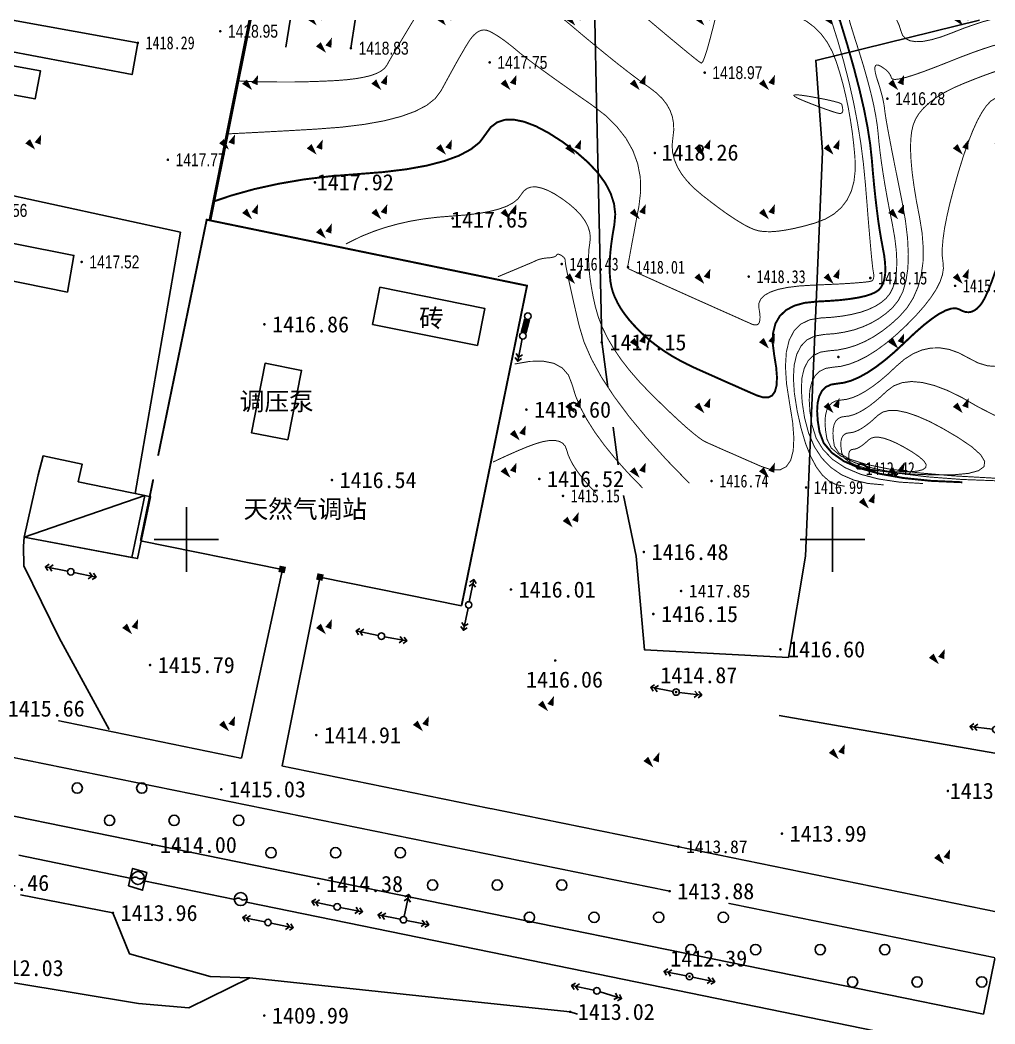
# Model space of a CAD drawing. Header units: inches. Extents: x -2316 to 955, y -265 to 742.
# Drawn here: x 804.5 to 955.4, y 586.7 to 742 of the extents above; entities that cross this region are included whole.
import ezdxf
from ezdxf.enums import TextEntityAlignment as Align
from ezdxf.xclip import XClip

# ---------------------------------------------------------------- set-up
doc = ezdxf.new("R2010")
doc.units = ezdxf.units.IN
doc.header["$LTSCALE"] = 1000
doc.header["$MEASUREMENT"] = 0
doc.header["$XCLIPFRAME"] = 0
doc.layers.add('GCD', color=8, linetype='Continuous')
doc.layers.add('周边地形图', color=8, linetype='Continuous')
doc.styles.add('HZ', font='', dxfattribs={"width": 0.8})
doc.styles.get("Standard").update_dxf_attribs({"font": ''})
doc.styles.add('SZTH', font='', dxfattribs={"width": 0.8, "height": 3})
doc.styles.get('HZ').set_extended_font_data('SimSun')
doc.styles.get('Standard').set_extended_font_data('SimSun')
doc.styles.get('SZTH').set_extended_font_data('FZZhongDengXian-Z07S')

# ---------------------------------------------------------------- blocks, each defined once
blk = doc.blocks.new('GC200')
at = {"linetype": 'Continuous', "const_width": 0.2, "flags": 128}
blk.add_lwpolyline([(-0.1, 0, 1), (0.1, 0, 1)], format="xyb", close=True, dxfattribs=at)
blk = doc.blocks.new('gc170')
at = {"linetype": 'Continuous'}
blk.add_circle((0, 0), 0.5, dxfattribs=at)
blk = doc.blocks.new('gc013a')
at = {"linetype": 'Continuous'}
blk.add_line((0.5, 0), (4, 0), dxfattribs=at)
at = {"linetype": 'Continuous', "flags": 128}
for points in [[(2.88, 0.5), (3.38, 0), (2.88, -0.5)], [(3.5, 0.5), (4, 0), (3.5, -0.5)]]:
    blk.add_lwpolyline(points, dxfattribs=at)
blk = doc.blocks.new('gc090')
for points in [[(1.07, 1.45, 0, 1, 0), (0.52, 0.05, 1, 1, 0)], [(-1.02, 0.41, 1, 0, 0), (0.15, -0.9, 0, 0, 0)]]:
    blk.add_lwpolyline(points, format="xyseb")
blk = doc.blocks.new('gc046')
blk.add_circle((0, 0), 1)
for centre, start, end in [((-0.43, -0.55), 52.0967, 144.3058), ((0.43, 0.55), 232.0967, 324.3058)]:
    blk.add_arc(centre, 0.694, start, end)
blk = doc.blocks.new('GC002')
at = {"const_width": 1}
blk.add_lwpolyline([(-0.5, 0), (0.5, 0)], dxfattribs=at)
blk = doc.blocks.new('gc122')
blk.add_circle((0, 0), 0.8)
blk = doc.blocks.new('xzdxt')
at = {"layer": '周边地形图'}
for p, q in [((461.37, 108.17), (461.14, 108.22)), ((460.39, 103.27), (460.16, 103.31)), ((459.41, 98.36), (459.18, 98.41)), ((458.43, 93.46), (458.2, 93.51)), ((457.46, 88.56), (457.22, 88.6)), ((456.48, 83.65), (456.24, 83.7)), ((451.75, 24.5), (451.75, 34.5)), ((551.75, 24.5), (551.75, 34.5)), ((446.75, 29.5), (456.75, 29.5)), ((546.75, 29.5), (556.75, 29.5))]:
    blk.add_line(p, q, dxfattribs=at)
at = {"layer": '周边地形图', "flags": 128}
for points in [[(455.26, 78.8), (472.64, 165.85), (473.25, 168.86)], [(455.5, 78.75), (472.87, 165.8), (473.5, 168.86)], [(477.74, 168.86), (477.19, 165.87), (467.13, 105.7)], [(477.22, 105.53), (486.62, 168.86)], [(516.98, 53.07), (516.05, 60.12), (515.22, 97.4), (514.44, 133.8)], [(589.84, 133.8), (578.72, 110.92), (549.16, 103.64), (550.24, 89.49)], [(351.75, 114.6), (379.87, 108.55), (380.02, 109.36), (405.06, 103.76), (405.62, 106.67), (420.88, 103.53), (429.16, 102.03), (428.33, 97.69), (405.51, 101.82), (404.15, 94.94), (392.37, 97.7), (391.04, 90.05), (450.84, 77.05), (443.81, 36.6)], [(365.48, 78.2), (365.81, 79.99), (370.56, 79.01), (371.97, 86.62), (416.14, 77.06), (434.35, 73.46), (433.34, 67.78), (374.05, 79.81), (373.48, 76.73), (365.44, 78.2)], [(518.57, 41.08), (517.8, 46.91)], [(439.79, 0.12), (432.05, 14.27), (426.62, 25.43), (426.52, 28.46), (426.66, 29.88), (444.18, 26.56), (446.22, 36.11), (445.3, 36.31)], [(426.66, 29.88), (445.3, 36.31)], [(521.37, 26.93), (519.41, 36.3)], [(444.68, 29.32), (466.58, 24.87)], [(544.97, 11.25), (522.64, 12.43), (521.37, 26.93)], [(460.27, -4.36), (466.62, 24.86)], [(472.43, 23.59), (466.56, -5.52)], [(472.43, 23.69), (494.36, 19.24)], [(575.14, -43.97), (351.75, 1.63)], [(543.49, 2.28), (585.5, -5.09)], [(461.56, -38.33), (452.13, -42.96), (444.34, -42.3), (424.76, -39.06), (421.17, -42.34), (418.22, -46.44), (415.71, -46.26), (411.63, -44.64), (398.29, -43.81), (391.23, -45.64), (389.09, -45.61), (387.12, -43.69), (386.63, -41.62), (390.04, -38.1), (391.73, -34.23), (388.53, -25.53), (384.34, -17.4), (368.31, -14.54)], [(443.26, -22.95), (425.8, -19.36)], [(459.23, -26.22), (445.15, -23.34)], [(498.9, -42.3), (461.56, -38.33), (455.45, -38.14), (442.94, -34.64), (440.38, -28.29), (426.06, -25.51)], [(498.9, -34.37), (461.06, -26.6)], [(672.25, -69.94), (498.9, -34.37)], [(576.93, -35.22), (575.14, -43.97)], [(512.29, -43.98), (511.15, -43.6), (498.9, -42.3)]]:
    blk.add_lwpolyline(points, dxfattribs=at)
at = {"layer": '周边地形图'}
for points, const_width in [([(456.12, 81.86), (458.7, 82.73), (462.28, 83.73), (466.02, 84.55), (469.91, 85.22), (473.96, 85.71), (478.16, 86.04), (482.22, 86.36), (485.83, 86.8), (488.99, 87.37), (491.7, 88.08), (493.97, 88.91), (495.78, 89.88), (497.15, 90.97), (498.06, 92.2), (498.86, 93.31), (499.85, 94.06), (501.04, 94.45), (502.44, 94.48), (504.03, 94.15), (505.83, 93.47), (507.82, 92.42), (510.02, 91.01), (512.15, 89.42), (513.96, 87.83), (515.45, 86.23), (516.61, 84.64), (517.44, 83.04), (517.95, 81.44), (518.14, 79.84), (518, 78.23), (517.73, 76.68), (517.52, 75.22), (517.37, 73.86), (517.29, 72.6), (517.26, 71.44), (517.3, 70.39), (517.39, 69.42), (517.55, 68.56), (517.78, 67.75), (518.1, 66.93), (518.51, 66.1), (518.99, 65.26), (519.57, 64.42), (520.23, 63.56), (520.98, 62.71), (521.81, 61.84), (522.71, 60.99), (523.66, 60.17), (524.68, 59.39), (525.74, 58.64), (526.86, 57.93), (528.04, 57.26), (529.27, 56.62), (530.55, 56.01), (531.85, 55.43), (533.11, 54.87), (534.34, 54.32), (535.55, 53.78), (536.72, 53.27), (537.86, 52.76), (538.97, 52.27), (540.05, 51.8), (541.03, 51.49), (541.82, 51.49), (542.43, 51.79), (542.86, 52.41), (543.1, 53.34), (543.17, 54.57), (543.05, 56.12), (542.75, 57.97), (542.51, 59.86), (542.57, 61.5), (542.93, 62.91), (543.6, 64.07), (544.57, 65), (545.84, 65.68), (547.42, 66.12), (549.29, 66.32), (551.22, 66.42), (552.94, 66.55), (554.46, 66.73), (555.77, 66.94), (556.88, 67.19), (557.78, 67.48), (558.48, 67.81), (558.98, 68.17), (559.33, 68.61), (559.6, 69.15), (559.79, 69.8), (559.91, 70.56), (559.94, 71.43), (559.89, 72.4), (559.76, 73.48), (559.54, 74.66), (559.3, 75.96), (559.06, 77.38), (558.83, 78.92), (558.62, 80.58), (558.41, 82.35), (558.21, 84.25), (558.02, 86.26), (557.84, 88.39), (557.59, 90.71), (557.19, 93.27), (556.64, 96.09), (555.93, 99.16), (555.07, 102.47), (554.06, 106.04), (552.9, 109.86), (551.58, 113.92)], 0.3), ([(458.2, 92.28), (458.69, 92.3), (461.29, 92.43), (464.34, 92.59), (467.85, 92.78), (471.8, 93.01), (475.76, 93.31), (479.27, 93.74), (482.35, 94.29), (484.99, 94.97), (487.19, 95.77), (488.95, 96.69), (490.27, 97.74), (491.15, 98.91), (491.8, 100.1), (492.41, 101.22), (492.99, 102.27), (493.53, 103.25), (494.04, 104.15), (494.52, 104.97), (494.96, 105.73), (495.38, 106.41), (495.77, 107), (496.17, 107.48), (496.58, 107.86), (496.98, 108.13), (497.4, 108.3), (497.81, 108.36), (498.23, 108.31), (498.66, 108.16), (499.1, 107.93), (499.56, 107.66), (500.06, 107.35), (500.57, 107), (501.12, 106.61), (501.69, 106.17), (502.29, 105.7), (502.91, 105.18), (503.65, 104.57), (504.59, 103.84), (505.74, 102.98), (507.09, 101.99), (508.64, 100.87), (510.39, 99.63), (512.35, 98.25), (514.51, 96.75), (516.61, 95.14), (518.36, 93.42), (519.78, 91.61), (520.86, 89.7), (521.6, 87.69), (522.01, 85.58), (522.07, 83.38), (521.8, 81.07), (521.38, 78.87), (521.03, 76.95), (520.72, 75.32), (520.48, 73.99), (520.29, 72.95), (520.15, 72.2), (520.07, 71.75), (520.05, 71.58), (520.06, 71.56), (520.06, 71.54), (520.07, 71.52), (520.08, 71.5), (520.1, 71.48), (520.11, 71.46), (520.13, 71.44), (520.15, 71.42), (520.3, 71.34), (520.73, 71.15), (521.42, 70.83), (522.38, 70.39), (523.61, 69.84), (525.11, 69.16), (526.88, 68.37), (528.91, 67.46), (530.98, 66.53), (532.82, 65.71), (534.45, 64.98), (535.85, 64.36), (537.04, 63.83), (538.01, 63.39), (538.77, 63.06), (539.3, 62.82), (539.69, 62.7), (540.01, 62.7), (540.25, 62.82), (540.43, 63.07), (540.52, 63.44), (540.55, 63.93), (540.5, 64.55), (540.38, 65.29), (540.37, 66.05), (540.66, 66.72), (541.25, 67.3), (542.14, 67.79), (543.32, 68.2), (544.81, 68.51), (546.59, 68.73), (548.66, 68.86), (550.76, 68.95), (552.58, 69.03), (554.14, 69.12), (555.43, 69.21), (556.46, 69.3), (557.22, 69.38), (557.71, 69.47), (557.93, 69.56), (558.01, 69.66), (558.07, 69.79), (558.12, 69.94), (558.14, 70.11), (558.15, 70.31), (558.14, 70.53), (558.11, 70.78), (558.06, 71.05), (557.99, 71.51), (557.9, 72.32), (557.78, 73.48), (557.64, 75), (557.48, 76.86), (557.29, 79.07), (557.09, 81.64), (556.85, 84.56), (556.55, 87.66), (556.15, 90.79), (555.64, 93.93), (555.03, 97.11), (554.31, 100.3), (553.48, 103.52), (552.55, 106.77), (551.52, 110.03)], 0.15), ([(459.83, 100.47), (461.16, 100.39), (462.96, 100.34), (464.74, 100.31), (466.5, 100.3), (468.25, 100.3), (469.98, 100.33), (471.69, 100.38), (473.38, 100.45), (475.06, 100.53), (476.64, 100.66), (478.04, 100.83), (479.27, 101.05), (480.32, 101.31), (481.2, 101.63), (481.9, 102), (482.43, 102.42), (482.78, 102.89), (483.1, 103.47), (483.54, 104.23), (484.1, 105.18), (484.77, 106.31), (485.56, 107.62), (486.46, 109.12), (487.48, 110.79)], 0.15), ([(509.58, 110.49), (511.47, 108.92), (513.35, 107.33), (515.13, 105.86), (516.8, 104.5), (518.36, 103.24), (519.82, 102.1), (521.17, 101.07), (522.42, 100.15), (523.56, 99.34), (524.57, 98.56), (525.42, 97.73), (526.1, 96.85), (526.62, 95.92), (526.97, 94.94), (527.16, 93.91), (527.19, 92.83), (527.06, 91.69), (526.94, 90.54), (527.01, 89.4), (527.29, 88.27), (527.76, 87.15), (528.42, 86.04), (529.29, 84.94), (530.34, 83.86), (531.6, 82.78), (532.91, 81.76), (534.13, 80.84), (535.26, 80.02), (536.31, 79.31), (537.27, 78.7), (538.14, 78.18), (538.93, 77.78), (539.63, 77.47), (540.35, 77.26), (541.2, 77.15), (542.18, 77.13), (543.29, 77.21), (544.54, 77.39), (545.92, 77.66), (547.42, 78.02), (549.06, 78.48), (550.65, 79.09), (552, 79.88), (553.12, 80.86), (554.01, 82.03), (554.67, 83.39), (555.09, 84.94), (555.28, 86.68), (555.24, 88.6), (555.05, 90.6), (554.82, 92.56), (554.53, 94.48), (554.2, 96.35), (553.81, 98.19), (553.38, 99.98), (552.89, 101.73), (552.35, 103.43), (551.72, 105.03), (550.94, 106.46), (550.02, 107.71), (548.95, 108.79), (547.74, 109.7), (546.38, 110.43)], 0.15), ([(521.76, 111.2), (524.2, 109.14), (526.28, 107.39), (528.02, 105.95), (529.4, 104.81), (530.44, 103.97), (531.12, 103.44), (531.46, 103.22), (531.67, 103.41), (531.97, 104.13), (532.37, 105.37), (532.86, 107.14), (533.45, 109.44), (534.14, 112.26)], 0.15), ([(476.43, 75.22), (477.3, 75.67), (478.96, 76.47), (480.71, 77.17), (482.54, 77.79), (484.45, 78.32), (486.44, 78.77), (488.52, 79.12), (490.68, 79.38), (492.93, 79.56), (495.09, 79.73), (497.02, 79.96), (498.71, 80.27), (500.16, 80.65), (501.37, 81.09), (502.34, 81.61), (503.06, 82.19), (503.55, 82.85), (503.98, 83.44), (504.51, 83.84), (505.15, 84.05), (505.89, 84.07), (506.74, 83.89), (507.7, 83.53), (508.77, 82.97), (509.94, 82.21), (511.08, 81.36), (512.05, 80.51), (512.84, 79.66), (513.46, 78.81), (513.9, 77.96), (514.18, 77.1), (514.28, 76.25), (514.2, 75.39), (514.07, 74.49), (514.01, 73.49), (514.02, 72.4), (514.09, 71.21), (514.23, 69.94), (514.44, 68.57), (514.71, 67.1), (515.05, 65.55), (515.51, 63.94), (516.14, 62.31), (516.94, 60.67), (517.91, 59.02), (519.04, 57.35), (520.35, 55.67), (521.82, 53.97), (523.46, 52.25), (525.11, 50.63), (526.6, 49.19), (527.93, 47.95), (529.1, 46.89), (530.11, 46.03), (530.96, 45.35), (531.65, 44.86), (532.18, 44.57), (532.71, 44.33), (533.4, 44.03), (534.24, 43.65), (535.24, 43.21), (536.4, 42.71), (537.71, 42.13), (539.18, 41.49), (540.8, 40.78), (542.36, 40.28), (543.63, 40.27), (544.6, 40.77), (545.29, 41.75), (545.68, 43.23), (545.78, 45.21), (545.59, 47.68), (545.11, 50.64), (544.64, 53.66), (544.48, 56.28), (544.62, 58.51), (545.06, 60.35), (545.82, 61.8), (546.88, 62.85), (548.25, 63.51), (549.92, 63.78), (551.68, 63.89), (553.3, 64.08), (554.77, 64.34), (556.1, 64.67), (557.3, 65.09), (558.35, 65.58), (559.25, 66.14), (560.02, 66.78), (560.65, 67.55), (561.13, 68.52), (561.47, 69.67), (561.67, 71.01), (561.72, 72.54), (561.63, 74.27), (561.4, 76.18), (561.03, 78.28), (560.6, 80.42), (560.22, 82.44), (559.88, 84.36), (559.59, 86.16), (559.34, 87.84), (559.13, 89.42), (558.96, 90.88), (558.84, 92.22), (558.69, 93.59), (558.45, 95.1), (558.13, 96.76), (557.71, 98.57), (557.2, 100.52), (556.61, 102.62), (555.92, 104.87), (555.15, 107.27), (554.45, 109.54), (554.01, 111.42)], 0.15), ([(561.21, 110.67), (561.71, 109.88), (562.08, 109.08), (562.33, 108.27), (562.6, 107.54), (563.09, 107.01), (563.77, 106.68), (564.67, 106.54), (565.77, 106.59), (567.07, 106.84), (568.58, 107.28), (570.29, 107.92), (572.02, 108.6), (573.6, 109.16), (575, 109.62), (576.25, 109.96)], 0.15), ([(553.63, 37.75), (552.4, 37.96), (551.26, 38.52), (550.21, 39.45), (549.25, 40.73), (548.38, 42.37), (547.59, 44.36), (546.9, 46.72), (546.29, 49.43), (545.86, 52.14), (545.71, 54.5), (545.83, 56.51), (546.23, 58.16), (546.9, 59.46), (547.84, 60.41), (549.06, 61), (550.55, 61.24), (552.14, 61.36), (553.65, 61.6), (555.09, 61.94), (556.44, 62.41), (557.71, 62.98), (558.91, 63.67), (560.03, 64.47), (561.07, 65.39), (561.96, 66.5), (562.66, 67.88), (563.14, 69.54), (563.43, 71.46), (563.5, 73.66), (563.38, 76.13), (563.05, 78.88), (562.51, 81.89), (561.91, 84.87), (561.38, 87.5), (560.93, 89.79), (560.56, 91.73), (560.26, 93.33), (560.04, 94.59), (559.9, 95.49), (559.83, 96.06), (559.78, 96.47), (559.71, 96.93), (559.61, 97.43), (559.49, 97.98), (559.33, 98.57), (559.15, 99.21), (558.95, 99.89), (558.71, 100.61), (558.5, 101.3), (558.37, 101.87), (558.31, 102.31), (558.34, 102.64), (558.44, 102.85), (558.61, 102.94), (558.86, 102.91), (559.2, 102.76), (559.54, 102.54), (559.85, 102.32), (560.13, 102.1), (560.36, 101.87), (560.55, 101.64), (560.7, 101.4), (560.81, 101.16), (560.88, 100.91), (561.07, 100.73), (561.51, 100.7), (562.22, 100.79), (563.19, 101.03), (564.41, 101.41), (565.9, 101.93), (567.65, 102.59), (569.66, 103.38), (571.69, 104.19), (573.5, 104.87), (575.09, 105.43), (576.45, 105.87), (577.6, 106.18)], 0.15), ([(559.7, 37.95), (557.26, 38.17), (555.08, 38.69), (553.16, 39.52), (551.49, 40.67), (550.09, 42.12), (548.95, 43.88), (548.07, 45.95), (547.44, 48.33), (547.07, 50.71), (546.94, 52.78), (547.04, 54.55), (547.39, 56), (547.98, 57.14), (548.81, 57.97), (549.87, 58.49), (551.18, 58.7), (552.6, 58.83), (554.01, 59.12), (555.4, 59.55), (556.77, 60.14), (558.13, 60.88), (559.47, 61.77), (560.8, 62.81), (562.11, 64), (563.3, 65.35), (564.26, 66.87), (564.99, 68.56), (565.49, 70.4), (565.77, 72.42), (565.81, 74.6), (565.63, 76.95), (565.22, 79.46), (564.74, 81.95), (564.37, 84.23), (564.09, 86.31), (563.92, 88.18), (563.84, 89.84), (563.87, 91.3), (564, 92.55), (564.23, 93.6), (564.6, 94.52), (565.14, 95.41), (565.86, 96.27), (566.76, 97.1), (567.83, 97.9), (569.08, 98.67), (570.51, 99.4), (572.12, 100.1), (573.72, 100.74), (575.14, 101.28), (576.38, 101.73), (577.43, 102.08)], 0.15), ([(565.78, 38.16), (562.12, 38.38), (558.9, 38.86), (556.1, 39.6), (553.74, 40.6), (551.81, 41.87), (550.31, 43.4), (549.23, 45.19), (548.59, 47.24), (548.27, 49.29), (548.16, 51.07), (548.25, 52.59), (548.55, 53.83), (549.06, 54.82), (549.77, 55.53), (550.69, 55.98), (551.81, 56.16), (553.07, 56.3), (554.37, 56.64), (555.71, 57.16), (557.11, 57.87), (558.55, 58.77), (560.04, 59.86), (561.57, 61.14), (563.16, 62.61), (564.65, 64.13), (565.92, 65.57), (566.97, 66.92), (567.8, 68.19), (568.4, 69.36), (568.78, 70.46), (568.93, 71.46), (568.87, 72.39), (568.75, 73.37), (568.75, 74.57), (568.87, 75.99), (569.1, 77.62), (569.46, 79.47), (569.93, 81.53), (570.53, 83.81), (571.24, 86.31), (572, 88.76), (572.75, 90.93), (573.49, 92.8), (574.21, 94.38), (574.92, 95.66), (575.61, 96.66), (576.28, 97.36), (576.94, 97.77), (577.56, 98.02)], 0.15), ([(571.85, 38.36), (566.98, 38.58), (562.71, 39.02), (559.05, 39.68), (555.98, 40.54), (553.52, 41.62), (551.66, 42.92), (550.4, 44.43), (549.75, 46.15), (549.48, 47.86), (549.38, 49.36), (549.46, 50.63), (549.71, 51.67), (550.13, 52.49), (550.73, 53.09), (551.5, 53.47), (552.44, 53.62), (553.51, 53.76), (554.65, 54.08), (555.86, 54.6), (557.14, 55.31), (558.5, 56.21), (559.93, 57.3), (561.43, 58.58), (563, 60.05), (564.54, 61.5), (565.94, 62.72), (567.2, 63.7), (568.32, 64.45), (569.31, 64.96), (570.15, 65.24), (570.85, 65.29), (571.42, 65.1), (571.91, 64.85), (572.38, 64.7), (572.84, 64.67), (573.28, 64.75), (573.71, 64.94), (574.13, 65.23), (574.53, 65.64), (574.92, 66.15), (575.33, 66.87), (575.8, 67.88), (576.32, 69.19), (576.9, 70.79), (577.54, 72.69)], 0.3), ([(577.92, 38.56), (571.84, 38.79), (566.53, 39.19), (561.99, 39.75), (558.23, 40.48), (555.24, 41.38), (553.02, 42.44), (551.57, 43.66), (550.9, 45.05), (550.68, 46.44), (550.6, 47.64), (550.67, 48.67), (550.87, 49.51), (551.21, 50.17), (551.69, 50.65), (552.31, 50.96), (553.07, 51.08), (553.93, 51.19), (554.85, 51.45), (555.83, 51.87), (556.86, 52.44), (557.96, 53.17), (559.11, 54.05), (560.32, 55.08), (561.59, 56.27), (562.9, 57.4), (564.24, 58.25), (565.6, 58.82), (566.99, 59.13), (568.41, 59.15), (569.85, 58.91), (571.32, 58.38), (572.81, 57.59), (574.3, 56.82), (575.75, 56.38), (577.15, 56.28)], 0.15), ([(584, 38.77), (576.7, 39), (570.35, 39.36), (564.94, 39.83), (560.47, 40.42), (556.95, 41.13), (554.38, 41.95), (552.74, 42.9), (552.05, 43.96), (551.89, 45.01), (551.83, 45.93), (551.88, 46.7), (552.03, 47.35), (552.29, 47.85), (552.65, 48.22), (553.13, 48.45), (553.7, 48.54), (554.36, 48.62), (555.06, 48.82), (555.8, 49.14), (556.58, 49.58), (557.42, 50.13), (558.29, 50.8), (559.21, 51.58), (560.17, 52.48), (561.26, 53.29), (562.53, 53.77), (564, 53.95), (565.66, 53.8), (567.51, 53.34), (569.55, 52.57), (571.78, 51.48), (574.21, 50.07), (576.7, 48.79), (579.11, 48.06)], 0.15), ([(499.96, 70.16), (500.42, 70.35), (502.58, 71.25), (504.17, 71.92), (505.22, 72.36), (505.7, 72.58), (505.91, 72.68), (506.14, 72.78), (506.37, 72.85), (506.61, 72.92), (506.87, 72.98), (507.13, 73.02), (507.41, 73.06), (507.69, 73.08), (507.97, 73.1), (508.21, 73.13), (508.43, 73.17), (508.61, 73.22), (508.77, 73.27), (508.89, 73.34), (508.98, 73.41), (509.05, 73.5), (509.1, 73.57), (509.17, 73.62), (509.25, 73.65), (509.34, 73.65), (509.45, 73.63), (509.57, 73.58), (509.71, 73.51), (509.86, 73.42), (510, 73.31), (510.13, 73.2), (510.23, 73.09), (510.31, 72.98), (510.36, 72.87), (510.4, 72.77), (510.41, 72.66), (510.4, 72.55), (510.42, 72.3), (510.51, 71.76), (510.67, 70.93), (510.9, 69.82), (511.21, 68.43), (511.58, 66.75), (512.03, 64.78), (512.56, 62.53), (513.31, 60.05), (514.46, 57.42), (516, 54.62), (517.94, 51.66), (520.27, 48.54), (522.99, 45.25), (526.1, 41.81), (529.61, 38.2)], 0.15), ([(502.56, 56.66), (504.94, 57.07), (506.98, 57.1), (508.65, 56.76), (509.96, 56.03), (510.9, 54.93), (511.47, 53.45), (511.99, 51.74), (512.74, 49.94), (513.74, 48.07), (514.98, 46.11), (516.46, 44.08), (518.18, 41.96), (520.15, 39.76), (522.36, 37.48)], 0.15), ([(499.23, 41.49), (500.39, 42.04), (501.77, 42.67), (503.14, 43.27), (504.51, 43.84), (505.81, 44.32), (506.95, 44.65), (507.94, 44.82), (508.78, 44.83), (509.47, 44.69), (510.01, 44.39), (510.4, 43.94), (510.63, 43.33), (510.84, 42.62), (511.16, 41.89), (511.57, 41.11), (512.08, 40.31), (512.69, 39.47), (513.4, 38.6), (514.21, 37.69), (515.12, 36.75)], 0.15)]:
    blk.add_lwpolyline(points, dxfattribs=dict(at, const_width=const_width))
at = {"layer": '周边地形图', "flags": 128}
for points in [[(423.75, 105.17), (443.34, 101.45), (444.23, 106.37), (424.6, 109.93)], [(496.79, 59.5), (480.57, 62.79), (481.71, 68.55), (497.94, 65.27)], [(496.79, 59.5), (480.57, 62.79), (481.71, 68.55), (497.94, 65.27)], [(428.81, 39.53), (429.58, 42.44), (435.6, 41.18), (435.03, 38.45), (445.3, 36.31), (443.29, 26.73), (426.66, 29.88)], [(442.78, -24.12), (444.97, -24.78), (445.62, -22.05), (443.43, -21.4)]]:
    blk.add_lwpolyline(points, close=True, dxfattribs=at)
for points, const_width in [([(548.25, 98.06), (547.19, 98.22), (546.43, 98.31), (545.96, 98.31), (545.78, 98.24), (545.9, 98.07), (546.31, 97.83), (547.02, 97.51), (548.02, 97.1), (549.11, 96.68), (550.06, 96.32), (550.88, 96.03), (551.57, 95.79), (552.12, 95.61), (552.55, 95.49), (552.84, 95.43), (553.01, 95.43), (553.1, 95.46), (553.17, 95.5), (553.24, 95.56), (553.29, 95.63), (553.32, 95.7), (553.35, 95.79), (553.36, 95.89), (553.35, 96), (553.34, 96.11), (553.33, 96.22), (553.31, 96.33), (553.3, 96.44), (553.27, 96.54), (553.25, 96.64), (553.22, 96.74), (553.19, 96.84), (553.09, 96.94), (552.84, 97.06), (552.44, 97.19), (551.89, 97.33), (551.2, 97.49), (550.36, 97.67), (549.38, 97.85)], 0.15), ([(554.33, 46), (553.94, 45.94), (553.62, 45.78), (553.37, 45.53), (553.19, 45.18), (553.08, 44.74), (553.05, 44.21), (553.09, 43.59), (553.2, 42.87), (553.56, 42.14), (554.32, 41.51), (555.48, 40.95), (557.06, 40.49), (559.04, 40.11), (561.43, 39.82), (564.23, 39.61), (567.43, 39.49), (570.48, 39.51), (572.79, 39.73), (574.36, 40.15), (575.21, 40.77), (575.32, 41.59), (574.7, 42.61), (573.35, 43.83), (571.26, 45.25), (568.92, 46.63), (566.81, 47.75), (564.91, 48.58), (563.24, 49.15), (561.78, 49.45), (560.55, 49.47), (559.55, 49.22), (558.76, 48.7), (558.1, 48.08), (557.47, 47.54), (556.87, 47.09), (556.31, 46.71), (555.77, 46.41), (555.26, 46.19), (554.78, 46.06)], 0.15), ([(554.97, 43.46), (554.75, 43.43), (554.58, 43.34), (554.44, 43.21), (554.35, 43.02), (554.29, 42.78), (554.27, 42.5), (554.3, 42.16), (554.36, 41.77), (554.55, 41.38), (554.96, 41.04), (555.58, 40.74), (556.43, 40.49), (557.5, 40.29), (558.79, 40.13), (560.29, 40.02), (562.02, 39.95), (563.65, 39.97), (564.9, 40.09), (565.75, 40.31), (566.2, 40.65), (566.26, 41.09), (565.93, 41.64), (565.2, 42.29), (564.08, 43.06), (562.82, 43.8), (561.68, 44.4), (560.66, 44.85), (559.76, 45.16), (558.98, 45.32), (558.31, 45.33), (557.77, 45.19), (557.35, 44.91), (556.99, 44.58), (556.65, 44.29), (556.33, 44.04), (556.03, 43.84), (555.74, 43.68), (555.46, 43.56), (555.21, 43.49)], 0.15), ([(555.6, 40.92), (555.56, 40.92), (555.54, 40.9), (555.52, 40.88), (555.51, 40.86), (555.5, 40.82), (555.5, 40.78), (555.5, 40.74), (555.51, 40.68), (555.54, 40.62), (555.59, 40.58), (555.68, 40.53), (555.8, 40.5), (555.96, 40.47), (556.14, 40.45), (556.35, 40.43), (556.6, 40.42), (556.83, 40.42), (557.01, 40.44), (557.13, 40.47), (557.2, 40.52), (557.2, 40.58), (557.16, 40.66), (557.05, 40.75), (556.89, 40.86), (556.71, 40.97), (556.55, 41.05), (556.41, 41.12), (556.28, 41.16), (556.17, 41.18), (556.07, 41.19), (555.99, 41.17), (555.93, 41.13), (555.88, 41.08), (555.84, 41.04), (555.79, 41), (555.75, 40.97), (555.71, 40.95), (555.67, 40.94), (555.63, 40.92)], 0.3)]:
    blk.add_lwpolyline(points, close=True, dxfattribs=dict(at, const_width=const_width))
at = {"layer": '周边地形图', "const_width": 0.2, "flags": 128}
for points in [[(524.17, 89.31, 1), (524.37, 89.31, 1)], [(471.55, 84.77, 1), (471.75, 84.77, 1)], [(492.88, 79.19, 1), (493.08, 79.19, 1)], [(463.73, 62.8, 1), (463.93, 62.8, 1)], [(463.73, 62.8, 1), (463.93, 62.8, 1)], [(552.58, 57.75, 1), (552.78, 57.75, 1)], [(474.18, 38.7, 1), (474.38, 38.7, 1)], [(474.18, 38.7, 1), (474.38, 38.7, 1)], [(466.46, 24.78, 1), (466.66, 24.78, 1)], [(508.75, 10.77, 1), (508.95, 10.77, 1)], [(446.04, 10.07, 1), (446.24, 10.07, 1)], [(527.45, 5.89, 1), (527.65, 5.89, 1)], [(471.76, -0.77, 1), (471.96, -0.77, 1)], [(471.76, -0.77, 1), (471.96, -0.77, 1)], [(457.05, -9.15, 1), (457.25, -9.15, 1)], [(457.05, -9.15, 1), (457.25, -9.15, 1)], [(569.52, -9.41, 1), (569.72, -9.41, 1)], [(543.84, -16.02, 1), (544.04, -16.02, 1)], [(446.36, -17.75, 1), (446.56, -17.75, 1)], [(472.09, -23.8, 1), (472.29, -23.8, 1)], [(526.45, -24.92, 1), (526.65, -24.92, 1)], [(440.28, -28.29, 1), (440.48, -28.29, 1)], [(529.52, -38.13, 1), (529.72, -38.13, 1)], [(511.05, -43.6, 1), (511.25, -43.6, 1)], [(463.71, -44.17, 1), (463.91, -44.17, 1)]]:
    blk.add_lwpolyline(points, format="xyb", close=True, dxfattribs=at)
at = {"layer": '周边地形图'}
for points in [[(550.24, 89.49), (547.57, 26.93)], [(547.57, 26.93), (544.97, 11.25)]]:
    blk.add_lwpolyline(points, dxfattribs=at)
at = {"layer": '周边地形图', "flags": 128}
for points, const_width in [([(494.36, 19.24), (494.36, 19.32), (504.48, 68.78), (454.9, 78.99), (447.38, 42.47)], 0.3), ([(504.49, 63.57), (503.96, 61.5)], 1), ([(446.63, 38.81), (444.68, 29.32), (444.68, 29.32)], 0.3), ([(351.75, 10.67), (498.9, -19.29)], 0.2), ([(460.27, -4.36), (431.92, 1.47)], 0.2), ([(498.9, -12.16), (466.52, -5.54)], 0.2), ([(527.9, -18.04), (498.9, -12.14)], 0.2), ([(527.9, -18.04), (527.99, -18.06)], 0.2), ([(592.42, -31.25), (527.99, -18.06)], 0.2), ([(498.9, -19.29), (526.55, -24.92)], 0.2), ([(535.66, -26.8), (576.93, -35.22)], 0.2)]:
    blk.add_lwpolyline(points, dxfattribs=dict(at, const_width=const_width))
at = {"layer": '周边地形图'}
blk.add_lwpolyline([(467.47, 44.9), (461.82, 46.01), (463.93, 56.78), (469.58, 55.67)], close=True, dxfattribs=at)
blk.add_lwpolyline([(467.47, 44.9), (461.82, 46.01), (463.93, 56.78), (469.58, 55.67)], close=True, dxfattribs=at)
blk.add_lwpolyline([(576.93, -35.22, 0.2, 0.2, -0.020197), (579.23, -37.39, 0.2, 0.2, -0.046426), (581.39, -40.06, 0.2, 0.2, -0.017807), (583.53, -43.53, 0.2, 0.2, -0.016255), (585.61, -47.47, 0.2, 0.2, -0.081406), (586.83, -51.6, 0.2, 0.2, -0.054237), (586.95, -58.03, 0.2, 0.2, 0)], format="xyseb", dxfattribs=at)
at = {"layer": '周边地形图', "color": 8}
for name, p in [('gc090', (471.78, 109.95)), ('gc090', (491.78, 109.95)), ('gc090', (511.78, 109.95)), ('gc090', (531.78, 109.95)), ('gc090', (551.78, 109.95)), ('gc090', (571.78, 109.95)), ('gc090', (473.21, 105.73)), ('gc090', (461.78, 99.95)), ('gc090', (481.78, 99.95)), ('gc090', (501.78, 99.95)), ('gc090', (521.78, 99.95)), ('gc090', (541.78, 99.95)), ('gc090', (561.78, 99.95)), ('gc090', (428.21, 90.73)), ('gc090', (458.21, 90.73)), ('gc090', (471.78, 89.95)), ('gc090', (491.78, 89.95)), ('gc090', (511.78, 89.95)), ('gc090', (531.78, 89.95)), ('gc090', (551.78, 89.95)), ('gc090', (571.78, 89.95)), ('gc090', (578.21, 90.73)), ('gc090', (461.78, 79.95)), ('gc090', (481.78, 79.95)), ('gc090', (501.78, 79.95)), ('gc090', (521.78, 79.95)), ('gc090', (541.78, 79.95)), ('gc090', (561.78, 79.95)), ('gc090', (473.21, 76.97)), ('gc090', (511.78, 69.95)), ('gc090', (531.78, 69.95)), ('gc090', (551.78, 69.95)), ('gc090', (571.78, 69.95)), ('gc170', (504.61, 64.06)), ('gc170', (503.84, 61.02)), ('gc170', (503.84, 61.02)), ('gc090', (521.78, 59.95)), ('gc090', (541.78, 59.95)), ('gc090', (561.78, 59.95)), ('GC200', (516.05, 60.02)), ('gc090', (511.78, 49.95)), ('gc090', (531.78, 49.95)), ('gc090', (551.78, 49.95)), ('gc090', (571.78, 49.95)), ('GC200', (504.38, 49.6)), ('gc090', (503.21, 45.73)), ('gc090', (501.78, 39.95)), ('gc090', (521.78, 39.95)), ('gc090', (541.78, 39.95)), ('gc090', (561.78, 39.95)), ('GC200', (506.38, 38.87)), ('gc090', (557.24, 35.2)), ('gc090', (511.4, 32.28)), ('GC200', (522.56, 27.57)), ('gc170', (433.86, 24.49)), ('GC200', (501.99, 21.76)), ('GC200', (528.33, 21.53)), ('gc170', (495.45, 19.38)), ('gc090', (443.21, 15.73)), ('gc090', (473.21, 15.73)), ('GC200', (524.03, 17.97)), ('gc170', (481.94, 14.55)), ('GC200', (543.7, 12.51)), ('gc090', (568.07, 11.11)), ('gc170', (527.55, 5.89)), ('gc090', (507.58, 3.83)), ('GC200', (527.55, 5.89)), ('gc090', (458.21, 0.73)), ('gc090', (488.21, 0.73)), ('gc170', (577.04, 0.11)), ('gc090', (523.89, -4.87)), ('gc090', (552.59, -3.61)), ('gc122', (434.86, -8.97)), ('gc122', (444.86, -8.97)), ('GC200', (569.62, -9.41)), ('gc122', (439.86, -13.97)), ('gc122', (449.86, -13.97)), ('gc122', (459.86, -13.97)), ('GC200', (543.94, -16.02)), ('gc122', (464.86, -18.97)), ('gc122', (474.86, -18.97)), ('gc122', (484.86, -18.97)), ('GC200', (527.9, -18.04)), ('gc090', (568.89, -19.87)), ('gc046', (444.26, -22.89)), ('gc122', (489.86, -23.97)), ('gc122', (499.86, -23.97)), ('gc122', (509.86, -23.97)), ('GC200', (526.55, -24.92)), ('gc046', (460.16, -26.15)), ('gc170', (475.09, -27.35)), ('gc170', (464.39, -29.77)), ('gc170', (485.35, -29.34)), ('gc170', (485.35, -29.34)), ('gc170', (485.35, -29.34)), ('gc122', (504.86, -28.97)), ('gc122', (514.86, -28.97)), ('gc122', (524.86, -28.97)), ('gc122', (534.86, -28.97)), ('gc122', (529.86, -33.97)), ('gc122', (539.86, -33.97)), ('gc122', (549.86, -33.97)), ('gc122', (559.86, -33.97)), ('gc170', (529.62, -38.13)), ('gc170', (529.62, -38.13)), ('gc170', (529.62, -38.13)), ('GC200', (529.62, -38.13)), ('gc122', (554.86, -38.97)), ('gc122', (564.86, -38.97)), ('gc122', (574.86, -38.97)), ('gc170', (515.3, -40.34)), ('gc170', (515.3, -40.34))]:
    blk.add_blockref(name, p, dxfattribs=at)
ref = blk.add_blockref('GC200', (457, 108.16), dxfattribs=at)
ref.add_attrib('height', '1418.95', dxfattribs={"layer": 'GCD', "linetype": 'Continuous', "height": 2, "style": 'SZTH', "width": 0.8}).set_placement((458.2, 108.16), align=Align.MIDDLE_LEFT)
ref = blk.add_blockref('GC200', (444.23, 106.37), dxfattribs=at)
ref.add_attrib('height', '1418.29', dxfattribs={"layer": 'GCD', "linetype": 'Continuous', "height": 2, "style": 'HZ', "width": 0.8}).set_placement((445.43, 106.37), align=Align.MIDDLE_LEFT)
ref = blk.add_blockref('GC200', (477.22, 105.53), dxfattribs=at)
ref.add_attrib('height', '1418.83', dxfattribs={"layer": 'GCD', "linetype": 'Continuous', "height": 2, "style": 'SZTH', "width": 0.8}).set_placement((478.42, 105.53), align=Align.MIDDLE_LEFT)
ref = blk.add_blockref('GC200', (498.7, 103.34), dxfattribs=at)
ref.add_attrib('height', '1417.75', dxfattribs={"layer": 'GCD', "linetype": 'Continuous', "height": 2, "style": 'SZTH', "width": 0.8}).set_placement((499.9, 103.34), align=Align.MIDDLE_LEFT)
ref = blk.add_blockref('GC200', (531.98, 101.75), dxfattribs=at)
ref.add_attrib('height', '1418.97', dxfattribs={"layer": 'GCD', "linetype": 'Continuous', "height": 2, "style": 'SZTH', "width": 0.8}).set_placement((533.18, 101.75), align=Align.MIDDLE_LEFT)
ref = blk.add_blockref('GC200', (560.26, 97.72), dxfattribs=at)
ref.add_attrib('height', '1416.28', dxfattribs={"layer": 'GCD', "linetype": 'Continuous', "height": 2, "style": 'SZTH', "width": 0.8}).set_placement((561.46, 97.72), align=Align.MIDDLE_LEFT)
ref = blk.add_blockref('GC200', (448.89, 88.27), dxfattribs=at)
ref.add_attrib('height', '1417.77', dxfattribs={"layer": 'GCD', "linetype": 'Continuous', "height": 2, "style": 'SZTH', "width": 0.8}).set_placement((450.09, 88.27), align=Align.MIDDLE_LEFT)
ref = blk.add_blockref('GC200', (418.21, 80.43), dxfattribs=at)
ref.add_attrib('height', '1417.56', dxfattribs={"layer": 'GCD', "linetype": 'Continuous', "height": 2, "style": 'SZTH', "width": 0.8}).set_placement((419.41, 80.43), align=Align.MIDDLE_LEFT)
ref = blk.add_blockref('GC200', (435.55, 72.46), dxfattribs=at)
ref.add_attrib('height', '1417.52', dxfattribs={"layer": 'GCD', "linetype": 'Continuous', "height": 2, "style": 'SZTH', "width": 0.8}).set_placement((436.75, 72.46), align=Align.MIDDLE_LEFT)
ref = blk.add_blockref('GC200', (509.85, 72.13), dxfattribs=at)
ref.add_attrib('height', '1416.43', dxfattribs={"layer": 'GCD', "linetype": 'Continuous', "height": 2, "style": 'HZ', "width": 0.8}).set_placement((511.05, 72.13), align=Align.MIDDLE_LEFT)
ref = blk.add_blockref('GC200', (520.11, 71.65), dxfattribs=at)
ref.add_attrib('height', '1418.01', dxfattribs={"layer": 'GCD', "linetype": 'Continuous', "height": 2, "style": 'HZ', "width": 0.8}).set_placement((521.31, 71.65), align=Align.MIDDLE_LEFT)
ref = blk.add_blockref('GC200', (538.8, 70.19), dxfattribs=at)
ref.add_attrib('height', '1418.33', dxfattribs={"layer": 'GCD', "linetype": 'Continuous', "height": 2, "style": 'HZ', "width": 0.8}).set_placement((540, 70.19), align=Align.MIDDLE_LEFT)
ref = blk.add_blockref('GC200', (557.62, 69.97), dxfattribs=at)
ref.add_attrib('height', '1418.15', dxfattribs={"layer": 'GCD', "linetype": 'Continuous', "height": 2, "style": 'HZ', "width": 0.8}).set_placement((558.82, 69.97), align=Align.MIDDLE_LEFT)
ref = blk.add_blockref('GC200', (570.74, 68.76), dxfattribs=at)
ref.add_attrib('height', '1415.24', dxfattribs={"layer": 'GCD', "linetype": 'Continuous', "height": 2, "style": 'HZ', "width": 0.8}).set_placement((571.94, 68.76), align=Align.MIDDLE_LEFT)
for name, p, rotation in [('gc013a', (503.84, 61.02), 258.6083181492493), ('gc013a', (433.86, 24.49), 168.4161133192747), ('gc013a', (433.86, 24.49), 348.3213497452821), ('GC002', (466.58, 24.87), 348.5322356281258), ('GC002', (472.43, 23.69), 168.5322356281258), ('gc013a', (495.45, 19.38), 78.60831814924924), ('gc013a', (495.45, 19.38), 258.2975656800194), ('gc013a', (481.94, 14.55), 168.3213497452821), ('gc013a', (481.94, 14.55), 349.2495854553079), ('gc013a', (527.55, 5.89), 169.2495854553079), ('gc013a', (527.55, 5.89), 353.3451180799909), ('gc013a', (577.04, 0.11), 173.3451180799907), ('gc013a', (475.09, -27.35), 168.0846277529448), ('gc013a', (485.35, -29.34), 78.29756568001939), ('gc013a', (475.09, -27.35), 349.0426392327024), ('gc013a', (464.39, -29.77), 168.4889966693253), ('gc013a', (464.39, -29.77), 348.26865868374), ('gc013a', (485.35, -29.34), 169.0426392327023), ('gc013a', (485.35, -29.34), 348.7747154948922), ('gc013a', (529.62, -38.13), 168.7747154948922), ('gc013a', (529.62, -38.13), 348.3678386936991), ('gc013a', (515.3, -40.34), 168.2686586837399), ('gc013a', (515.3, -40.34), 342.5118349527592)]:
    blk.add_blockref(name, p, dxfattribs=dict(at, rotation=rotation))
ref = blk.add_blockref('GC200', (555.7, 40.5), dxfattribs=at)
ref.add_attrib('height', '1412.42', dxfattribs={"layer": 'GCD', "linetype": 'Continuous', "height": 2, "style": 'HZ', "width": 0.8}).set_placement((556.9, 40.5), align=Align.MIDDLE_LEFT)
ref = blk.add_blockref('GC200', (533.04, 38.55), dxfattribs=at)
ref.add_attrib('height', '1416.74', dxfattribs={"layer": 'GCD', "linetype": 'Continuous', "height": 2, "style": 'HZ', "width": 0.8}).set_placement((534.24, 38.55), align=Align.MIDDLE_LEFT)
ref = blk.add_blockref('GC200', (547.68, 37.55), dxfattribs=at)
ref.add_attrib('height', '1416.99', dxfattribs={"layer": 'GCD', "linetype": 'Continuous', "height": 2, "style": 'HZ', "width": 0.8}).set_placement((548.88, 37.55), align=Align.MIDDLE_LEFT)
ref = blk.add_blockref('GC200', (510.05, 36.25), dxfattribs=at)
ref.add_attrib('height', '1415.15', dxfattribs={"layer": 'GCD', "linetype": 'Continuous', "height": 2, "style": 'HZ', "width": 0.8}).set_placement((511.25, 36.25), align=Align.MIDDLE_LEFT)
at = {"layer": '周边地形图'}
for s, height, p in [('1418.26', 2.5, (531.26, 89.37)), ('1417.92', 2.5, (477.9, 84.77)), ('1417.65', 2.5, (498.67, 79)), ('砖', 2.8, (489.7, 63.81)), ('调压泵', 2.8, (465.74, 50.89)), ('天然气调站', 2.8, (470.15, 34.28)), ('1413.49', 2.5, (575.87, -9.41))]:
    blk.add_text(s, height=height, dxfattribs=at).set_placement(p, align=Align.MIDDLE)
for s, height, p in [('1416.86', 2.5, (465.03, 62.8)), ('1417.15', 2.5, (517.25, 60.02)), ('1416.60', 2.5, (505.58, 49.6)), ('1416.54', 2.5, (475.48, 38.7)), ('1416.52', 2.5, (507.58, 38.87)), ('1416.48', 2.5, (523.76, 27.57)), ('1416.01', 2.5, (503.19, 21.76)), ('1417.85', 2, (529.53, 21.53)), ('1416.15', 2.5, (525.23, 17.97)), ('1416.60', 2.5, (544.9, 12.51)), ('1415.79', 2.5, (447.34, 10.07)), ('1414.87', 2.5, (525.12, 8.51)), ('1416.06', 2.5, (504.33, 7.83)), ('1415.66', 2.5, (424.11, 3.34)), ('1414.91', 2.5, (473.06, -0.77)), ('1414.91', 2.5, (473.06, -0.77)), ('1415.03', 2.5, (458.35, -9.15)), ('1415.03', 2.5, (458.35, -9.15)), ('1413.99', 2.5, (545.14, -16.02)), ('1414.00', 2.5, (447.66, -17.75)), ('1413.87', 2, (529.1, -18.04)), ('1414.46', 2.5, (418.62, -23.63)), ('1414.38', 2.5, (473.39, -23.8)), ('1413.88', 2.5, (527.75, -24.92)), ('1413.96', 2.5, (441.58, -28.29)), ('1412.39', 2.5, (526.66, -35.33)), ('1412.03', 2.5, (420.86, -36.81)), ('1409.99', 2.5, (465.01, -44.17)), ('1413.02', 2.5, (512.35, -43.6)), ('1413.02', 2.5, (512.35, -43.6))]:
    blk.add_text(s, height=height, dxfattribs=at).set_placement(p, align=Align.MIDDLE_LEFT)

msp = doc.modelspace()

# ---------------------------------------------------------------- block references
at = {"layer": '周边地形图'}
ref = msp.add_blockref('xzdxt', (378.49, 632.14), dxfattribs=at)
XClip(ref).set_block_clipping_path([(-157.9355125933, -469.9870119662), (576.9011104744, 109.8829118801)])

doc.saveas('drawing.dxf')
